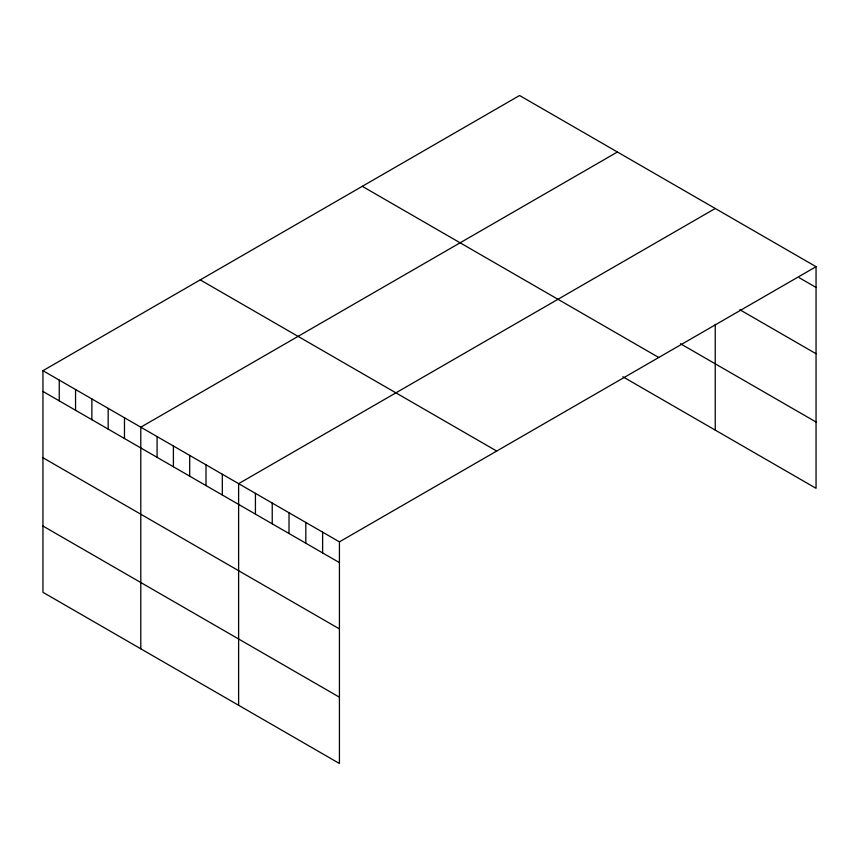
<?xml version="1.0" encoding="UTF-8"?>
<svg xmlns="http://www.w3.org/2000/svg" width="859" height="859" viewBox="0 0 859 859"><rect width="100%" height="100%" fill="white"/><g stroke="black" fill="none" stroke-linecap="round" stroke-linejoin="round"><path stroke-width="1.29" d="M42.95 370.691L339.423 541.857L339.423 763.49L42.95 592.313L42.95 370.691L519.577 95.51L816.05 266.687L816.05 488.309L622.85 376.768M617.417 152L140.79 427.181L140.79 648.803M715.246 208.49L238.619 483.66L238.619 705.293M339.423 541.857L816.05 266.687M799.246 277.736L816.05 287.443M739.889 309.755L816.05 353.725M680.468 343.74L816.05 422.016M362.294 186.328L658.767 357.494M200.233 279.884L496.706 451.05M42.95 391.446L339.423 562.613M42.95 457.74L339.423 628.906M42.95 526.03L339.423 697.197M715.246 324.423L715.246 430.112M322.619 532.161L322.619 552.917M305.825 522.465L305.825 543.221M289.021 512.759L289.021 533.514M272.228 503.063L272.228 523.818M255.424 493.367L255.424 514.122M222.32 474.254L222.32 495.009M206.01 464.837L206.01 485.593M189.699 455.42L189.699 476.176M173.4 446.004L173.4 466.759M157.09 436.587L157.09 457.353M124.48 417.764L124.48 438.519M108.17 408.347L108.17 429.103M91.87 398.93L91.87 419.697M75.56 389.524L75.56 410.28M59.26 380.108L59.26 400.863"/></g></svg>
